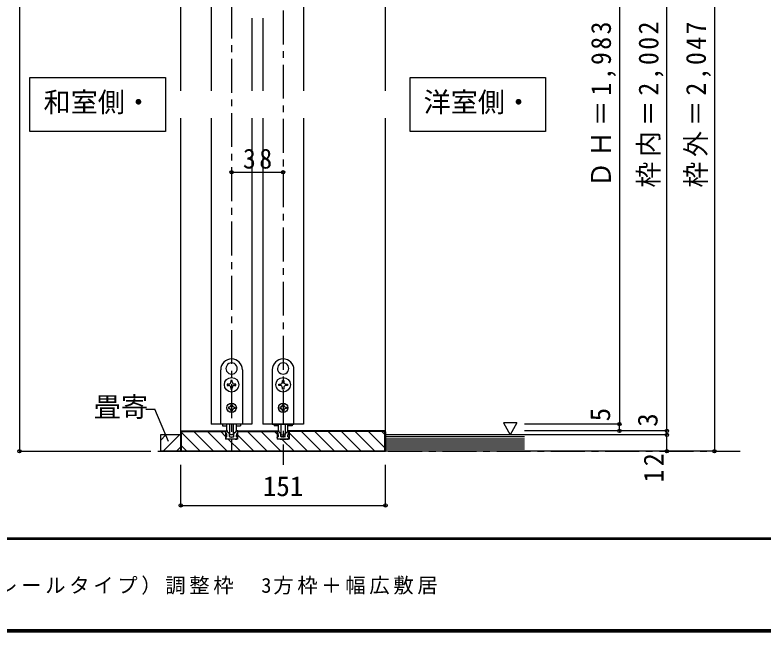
# Model space of a CAD drawing. Units: millimetres at full size, sheet at 1:5; details may follow other scales. Extents: x -973 to 977, y -701 to 696.
# Drawn here: x -568 to -16, y -701 to -246 of the extents above; entities that cross this region are included whole.
import ezdxf
from ezdxf.enums import TextEntityAlignment as Align

# ---------------------------------------------------------------- set-up
doc = ezdxf.new("R2010")
doc.units = ezdxf.units.MM
doc.header["$LTSCALE"] = 5
doc.header["$PDMODE"] = 32
doc.header["$PDSIZE"] = 2.5
doc.linetypes.add('CHAIN1', pattern=[8, 5, -1, 1, -1])
doc.linetypes.add('DASHED1', pattern=[1.8, 1.2, -0.6])
for name, color, linetype in [('0-1_通り芯', 4, 'CHAIN1'), ('0-3_仕上げ', 2, 'Continuous'), ('0-4_枠', 3, 'Continuous'), ('0-6_扉', 6, 'Continuous'), ('0-7_金物', 7, 'Continuous'), ('0-A_文字', 7, 'Continuous'), ('0-B_寸法', 7, 'Continuous'), ('0-C_ハッチ', 4, 'DASHED1'), ('F-1_枠', 6, 'Continuous'), ('F-A_文字', 7, 'Continuous')]:
    doc.layers.add(name, color=color, linetype=linetype)
doc.styles.add('ＭＳ ゴシック', font='')
doc.styles.get('ＭＳ ゴシック').set_extended_font_data('MS Gothic')

msp = doc.modelspace()

# ---------------------------------------------------------------- linework, layer by layer
at = {"layer": '0-1_通り芯'}
for p, q in [((-370.347, -2.5), (-370.347, -577.5)), ((-492.847, -567.5), (-33.347, -567.5))]:
    msp.add_line(p, q, dxfattribs=at)
at = {"layer": '0-3_仕上げ'}
for p, q in [((-445.847, -555.5), (-460.847, -555.5)), ((-460.847, -555.5), (-460.847, -567.5)), ((-445.847, -567.5), (-445.847, -555.5)), ((-294.847, -555.5), (-294.847, -567.5)), ((-192.347, -555.5), (-294.847, -555.5)), ((-460.847, -567.5), (-445.847, -567.5)), ((-192.347, -567.5), (-460.847, -567.5))]:
    msp.add_line(p, q, dxfattribs=at)
at = {"layer": '0-3_仕上げ', "color": 7}
for p, q in [((-192.347, -557), (-294.847, -557)), ((-192.347, -558.5), (-294.847, -558.5)), ((-192.347, -560), (-294.847, -560)), ((-192.347, -561.5), (-294.847, -561.5)), ((-192.347, -563), (-294.847, -563)), ((-192.347, -564.5), (-294.847, -564.5)), ((-192.347, -566), (-294.847, -566))]:
    msp.add_line(p, q, dxfattribs=at)
at = {"layer": '0-4_枠', "color": 4}
for p, q in [((-445.847, -301.826), (-445.847, -64.151)), ((-294.847, -301.826), (-294.847, -64.151)), ((-445.847, -555.5), (-445.847, -321.826)), ((-294.847, -555.5), (-294.847, -321.826))]:
    msp.add_line(p, q, dxfattribs=at)
at = {"layer": '0-4_枠'}
for p, q in [((-445.847, -553.207), (-445.14, -552.5)), ((-445.847, -553.207), (-445.847, -567.5)), ((-445.347, -553), (-412.747, -553)), ((-445.347, -567.5), (-445.347, -553)), ((-445.14, -552.5), (-412.747, -552.5)), ((-412.747, -552.5), (-412.747, -558.5)), ((-403.947, -552.5), (-374.747, -552.5)), ((-403.947, -552.5), (-403.947, -558.5)), ((-403.947, -553), (-374.747, -553)), ((-374.747, -552.5), (-374.747, -558.5)), ((-295.554, -552.5), (-365.947, -552.5)), ((-365.947, -552.5), (-365.947, -558.5)), ((-295.347, -553), (-365.947, -553)), ((-295.554, -552.5), (-294.847, -553.207)), ((-295.347, -567.5), (-295.347, -553)), ((-294.847, -553.207), (-294.847, -567.5)), ((-403.947, -558.5), (-412.747, -558.5)), ((-365.947, -558.5), (-374.747, -558.5)), ((-445.847, -567.5), (-294.847, -567.5))]:
    msp.add_line(p, q, dxfattribs=at)
at = {"layer": '0-6_扉'}
for p, q in [((-423.347, -108.151), (-423.347, -301.826)), ((-355.347, -108.151), (-355.347, -301.826)), ((-393.347, -248.151), (-393.347, -301.826)), ((-385.347, -248.151), (-385.347, -301.826)), ((-423.347, -321.826), (-423.347, -547.5)), ((-393.347, -321.826), (-393.347, -547.5)), ((-385.347, -321.826), (-385.347, -547.5)), ((-355.347, -321.826), (-355.347, -547.5)), ((-393.347, -547.5), (-423.347, -547.5)), ((-355.347, -547.5), (-385.347, -547.5))]:
    msp.add_line(p, q, dxfattribs=at)
at = {"layer": '0-7_金物'}
for p, q in [((-408.446, -502.351), (-408.347, -502.45)), ((-408.248, -502.351), (-408.347, -502.45)), ((-370.446, -502.351), (-370.347, -502.45)), ((-370.248, -502.351), (-370.347, -502.45)), ((-411.989, -508.489), (-411.854, -508.525)), ((-411.891, -508.66), (-411.854, -508.525)), ((-404.705, -508.489), (-404.84, -508.525)), ((-404.803, -508.66), (-404.84, -508.525)), ((-373.989, -508.489), (-373.854, -508.525)), ((-373.891, -508.66), (-373.854, -508.525)), ((-366.705, -508.489), (-366.84, -508.525)), ((-366.803, -508.66), (-366.84, -508.525)), ((-411.497, -518), (-411.497, -519)), ((-410.547, -518), (-411.497, -518)), ((-407.847, -516.3), (-407.847, -515.35)), ((-370.847, -516.3), (-370.847, -515.35)), ((-368.147, -518), (-367.197, -518)), ((-367.197, -518), (-367.197, -519)), ((-411.497, -519), (-410.547, -519)), ((-408.847, -520.7), (-408.847, -521.65)), ((-408.847, -521.65), (-407.847, -521.65)), ((-407.847, -521.65), (-407.847, -520.7)), ((-370.847, -521.65), (-370.847, -520.7)), ((-369.847, -521.65), (-370.847, -521.65)), ((-369.847, -520.7), (-369.847, -521.65)), ((-367.197, -519), (-368.147, -519)), ((-410.747, -535), (-410.747, -536)), ((-410.147, -535), (-410.747, -535)), ((-408.847, -533.1), (-408.847, -533.7)), ((-408.847, -533.1), (-407.847, -533.1)), ((-407.847, -533.1), (-407.847, -533.7)), ((-406.547, -535), (-405.947, -535)), ((-405.947, -535), (-405.947, -536)), ((-372.747, -535), (-372.747, -536)), ((-372.147, -535), (-372.747, -535)), ((-369.847, -533.1), (-370.847, -533.1)), ((-370.847, -533.1), (-370.847, -533.7)), ((-369.847, -533.1), (-369.847, -533.7)), ((-368.547, -535), (-367.947, -535)), ((-367.947, -535), (-367.947, -536)), ((-410.747, -536), (-410.147, -536)), ((-408.847, -537.3), (-408.847, -537.9)), ((-407.847, -537.9), (-408.847, -537.9)), ((-407.847, -537.3), (-407.847, -537.9)), ((-405.947, -536), (-406.547, -536)), ((-372.747, -536), (-372.147, -536)), ((-370.847, -537.3), (-370.847, -537.9)), ((-370.847, -537.9), (-369.847, -537.9)), ((-369.847, -537.3), (-369.847, -537.9)), ((-367.947, -536), (-368.547, -536)), ((-414.947, -547.5), (-414.947, -548.7)), ((-414.947, -548.7), (-411.815, -548.7)), ((-411.847, -551.921), (-411.847, -547.5)), ((-409.847, -547.5), (-409.847, -555.121)), ((-406.847, -555.121), (-406.847, -547.5)), ((-404.879, -548.7), (-401.747, -548.7)), ((-404.847, -551.921), (-404.847, -547.5)), ((-401.747, -547.5), (-401.747, -548.7)), ((-376.947, -547.5), (-376.947, -548.7)), ((-373.815, -548.7), (-376.947, -548.7)), ((-373.847, -551.921), (-373.847, -547.5)), ((-371.847, -555.121), (-371.847, -547.5)), ((-368.847, -547.5), (-368.847, -555.121)), ((-363.747, -548.7), (-366.879, -548.7)), ((-366.847, -551.921), (-366.847, -547.5)), ((-363.747, -547.5), (-363.747, -548.7)), ((-412.747, -553.046), (-413.293, -552.5)), ((-411.847, -557), (-412.447, -557)), ((-410.685, -553.912), (-411.95, -552.646)), ((-411.847, -557), (-411.847, -555.736)), ((-410.473, -554), (-410.147, -554)), ((-409.947, -556.7), (-409.947, -554.2)), ((-409.647, -557), (-408.647, -557)), ((-407.147, -555.421), (-409.547, -555.421)), ((-408.647, -557), (-408.347, -557.3)), ((-408.347, -557.3), (-408.047, -557)), ((-408.047, -557), (-407.047, -557)), ((-406.747, -556.7), (-406.747, -554.2)), ((-406.221, -554), (-406.547, -554)), ((-406.009, -553.912), (-404.743, -552.646)), ((-404.847, -557), (-404.847, -555.736)), ((-404.847, -557), (-404.247, -557)), ((-403.847, -552.5), (-404.39, -552.5)), ((-403.847, -553.5), (-403.847, -552.5)), ((-374.847, -552.5), (-374.304, -552.5)), ((-374.847, -553.5), (-374.847, -552.5)), ((-373.847, -557), (-374.447, -557)), ((-372.685, -553.912), (-373.95, -552.646)), ((-373.847, -557), (-373.847, -555.736)), ((-372.473, -554), (-372.147, -554)), ((-371.947, -556.7), (-371.947, -554.2)), ((-370.647, -557), (-371.647, -557)), ((-371.547, -555.421), (-369.147, -555.421)), ((-370.347, -557.3), (-370.647, -557)), ((-370.047, -557), (-370.347, -557.3)), ((-369.047, -557), (-370.047, -557)), ((-368.747, -556.7), (-368.747, -554.2)), ((-368.221, -554), (-368.547, -554)), ((-368.009, -553.912), (-366.743, -552.646)), ((-366.847, -557), (-366.847, -555.736)), ((-366.847, -557), (-366.247, -557)), ((-406.047, -558.5), (-410.647, -558.5)), ((-405.847, -558.3), (-406.047, -558.5)), ((-405.647, -558.5), (-405.847, -558.3)), ((-405.647, -558.5), (-404.547, -558.5)), ((-404.547, -558.5), (-404.061, -557.274)), ((-374.147, -558.5), (-374.633, -557.274)), ((-373.047, -558.5), (-374.147, -558.5)), ((-373.047, -558.5), (-372.847, -558.3)), ((-372.847, -558.3), (-372.647, -558.5)), ((-372.647, -558.5), (-368.047, -558.5))]:
    msp.add_line(p, q, dxfattribs=at)
for points in [[(-400.347, -507.5), (-400.347, -547.5), (-416.347, -547.5), (-416.347, -507.5)], [(-378.347, -507.5), (-378.347, -547.5), (-362.347, -547.5), (-362.347, -507.5)], [(-407.847, -515.35), (-408.847, -515.35), (-408.847, -516.3)], [(-406.147, -519), (-405.197, -519), (-405.197, -518), (-406.147, -518)], [(-372.547, -519), (-373.497, -519), (-373.497, -518), (-372.547, -518)], [(-370.847, -515.35), (-369.847, -515.35), (-369.847, -516.3)], [(-412.847, -553.5), (-412.847, -552.5), (-412.304, -552.5)], [(-365.847, -553.5), (-365.847, -552.5), (-366.39, -552.5)], [(-411.047, -558.5), (-412.147, -558.5), (-412.633, -557.274)], [(-411.047, -558.5), (-410.847, -558.3), (-410.647, -558.5)], [(-367.647, -558.5), (-367.847, -558.3), (-368.047, -558.5)], [(-367.647, -558.5), (-366.547, -558.5), (-366.061, -557.274)]]:
    msp.add_lwpolyline(points, dxfattribs=at)
for centre, radius in [((-408.347, -518.5), 5.35), ((-370.347, -518.5), 5.35), ((-408.347, -535.5), 3.5), ((-370.347, -535.5), 3.5)]:
    msp.add_circle(centre, radius, dxfattribs=at)
for centre, radius, start, end in [((-408.347, -507.5), 8, 0, 180), ((-370.347, -507.5), 8, 0, 180), ((-408.347, -506.5), 4.15, 91.3645, 208.6355), ((-408.347, -506.5), 4.15, 331.3645, 88.6355), ((-370.347, -506.5), 4.15, 91.3645, 208.6355), ((-370.347, -506.5), 4.15, 331.3645, 88.6355), ((-408.347, -506.5), 4.15, 211.3645, 328.6355), ((-370.347, -506.5), 4.15, 211.3645, 328.6355), ((-410.547, -516.3), 1.7, 270, 0), ((-406.147, -516.3), 1.7, 180, 270), ((-372.547, -516.3), 1.7, 270, 0), ((-368.147, -516.3), 1.7, 180, 270), ((-410.547, -520.7), 1.7, 0, 90), ((-406.147, -520.7), 1.7, 90, 180), ((-372.547, -520.7), 1.7, 0, 90), ((-368.147, -520.7), 1.7, 90, 180), ((-410.147, -533.7), 1.3, 270, 0), ((-406.547, -533.7), 1.3, 180, 270), ((-372.147, -533.7), 1.3, 270, 0), ((-368.547, -533.7), 1.3, 180, 270), ((-410.147, -537.3), 1.3, 0, 90), ((-406.547, -537.3), 1.3, 90, 180), ((-372.147, -537.3), 1.3, 0, 90), ((-368.547, -537.3), 1.3, 90, 180), ((-414.847, -555.736), 3, 0, 48.19), ((-412.447, -557.2), 0.2, 90, 201.616), ((-412.304, -553), 0.5, 45, 90), ((-409.847, -551.921), 2, 180, 264.78409), ((-410.473, -553.7), 0.3, 225, 270), ((-410.147, -554.2), 0.2, 0, 90), ((-410.047, -554.112), 0.2, 0, 84.78409), ((-409.647, -556.7), 0.3, 180, 270), ((-409.547, -555.121), 0.3, 180, 270), ((-407.147, -555.121), 0.3, 270, 0), ((-407.047, -556.7), 0.3, 270, 0), ((-406.647, -554.112), 0.2, 95.21591, 180), ((-406.547, -554.2), 0.2, 90, 180), ((-406.847, -551.921), 2, 275.21591, 0), ((-406.221, -553.7), 0.3, 270, 315), ((-401.847, -555.736), 3, 131.81, 180), ((-404.39, -553), 0.5, 90, 135), ((-404.247, -557.2), 0.2, 338.384, 90), ((-376.847, -555.736), 3, 0, 48.19), ((-374.447, -557.2), 0.2, 90, 201.616), ((-374.304, -553), 0.5, 45, 90), ((-371.847, -551.921), 2, 180, 264.78409), ((-372.473, -553.7), 0.3, 225, 270), ((-372.147, -554.2), 0.2, 360, 90), ((-372.047, -554.112), 0.2, 0, 84.78409), ((-371.647, -556.7), 0.3, 180, 270), ((-371.547, -555.121), 0.3, 180, 270), ((-369.147, -555.121), 0.3, 270, 0), ((-369.047, -556.7), 0.3, 270, 360), ((-368.647, -554.112), 0.2, 95.21591, 180), ((-368.547, -554.2), 0.2, 90, 180), ((-368.847, -551.921), 2, 275.21591, 0), ((-368.221, -553.7), 0.3, 270, 315), ((-363.847, -555.736), 3, 131.81, 180), ((-366.39, -553), 0.5, 90, 135), ((-366.247, -557.2), 0.2, 338.384, 90)]:
    msp.add_arc(centre, radius, start, end, dxfattribs=at)
at = {"layer": '0-A_文字'}
for p, q in [((-557.012, -331.826), (-557.012, -291.826)), ((-557.012, -291.826), (-457.012, -291.826)), ((-457.012, -291.826), (-457.012, -331.826)), ((-276.762, -331.826), (-276.762, -291.826)), ((-276.762, -291.826), (-176.762, -291.826)), ((-176.762, -291.826), (-176.762, -331.826)), ((-457.012, -331.826), (-557.012, -331.826)), ((-176.762, -331.826), (-276.762, -331.826)), ((-471.527, -536.518), (-464.933, -536.518)), ((-454.97, -560.24), (-464.933, -536.518)), ((-197.911, -546.686), (-202.911, -555.347))]:
    msp.add_line(p, q, dxfattribs=at)
msp.add_lwpolyline([(-197.911, -546.686), (-207.911, -546.686), (-202.911, -555.347)], dxfattribs=at)
at = {"layer": '0-B_寸法', "color": 4}
for p, q in [((-564.847, -56.151), (-564.847, -567.5)), ((-87.347, -552.5), (-87.347, -64.151)), ((-52.347, -64.151), (-52.347, -567.5)), ((-122.347, -94.151), (-122.347, -547.5)), ((-408.347, -361.826), (-370.347, -361.826)), ((-122.347, -547.5), (-192.347, -547.5)), ((-122.347, -552.5), (-122.347, -547.5)), ((-87.347, -552.5), (-192.347, -552.5)), ((-122.347, -552.5), (-192.347, -552.5)), ((-87.347, -555.5), (-192.347, -555.5)), ((-87.347, -555.5), (-87.347, -552.5)), ((-87.347, -567.5), (-87.347, -555.5)), ((-564.847, -567.5), (-492.847, -567.5)), ((-52.347, -567.5), (-192.347, -567.5)), ((-445.847, -607.5), (-445.847, -577.5)), ((-294.847, -607.5), (-294.847, -577.5)), ((-445.847, -607.5), (-294.847, -607.5))]:
    msp.add_line(p, q, dxfattribs=at)
at = {"layer": '0-B_寸法', "color": 4, "linetype": 'CHAIN1'}
msp.add_line((-408.347, -78.151), (-408.347, -567.5), dxfattribs=at)
at = {"layer": '0-B_寸法'}
for p in [(-408.347, -361.826), (-370.347, -361.826), (-122.347, -547.5), (-122.347, -552.5), (-87.347, -552.5), (-87.347, -555.5), (-564.847, -567.5), (-87.347, -567.5), (-52.347, -567.5), (-445.847, -607.5), (-294.847, -607.5)]:
    msp.add_point(p, dxfattribs=at)
at = {"layer": '0-C_ハッチ', "linetype": 'Continuous'}
for p, q in [((-460.847, -559.584), (-456.764, -555.5)), ((-458.864, -567.5), (-446.864, -555.5)), ((-431.498, -567.5), (-445.347, -553.651)), ((-421.598, -567.5), (-436.098, -553)), ((-411.699, -567.5), (-426.199, -553)), ((-412.747, -556.552), (-416.299, -553)), ((-391.9, -567.5), (-403.947, -555.453)), ((-382, -567.5), (-396.5, -553)), ((-372.101, -567.5), (-386.601, -553)), ((-374.747, -554.954), (-376.701, -553)), ((-352.302, -567.5), (-365.947, -553.855)), ((-342.402, -567.5), (-356.902, -553)), ((-332.503, -567.5), (-347.003, -553)), ((-322.603, -567.5), (-337.103, -553)), ((-312.704, -567.5), (-327.204, -553)), ((-302.804, -567.5), (-317.304, -553)), ((-295.347, -565.058), (-307.405, -553)), ((-295.347, -555.158), (-297.505, -553)), ((-401.799, -567.5), (-410.799, -558.5)), ((-362.201, -567.5), (-371.201, -558.5)), ((-448.965, -567.5), (-445.847, -564.382)), ((-441.397, -567.5), (-445.347, -563.55))]:
    msp.add_line(p, q, dxfattribs=at)
at = {"layer": 'F-1_枠'}
for p, q in [((976.653, -631.667), (-973.347, -631.667)), ((976.653, -632.5), (-973.347, -632.5)), ((976.653, -699.167), (-973.347, -699.167)), ((976.653, -700), (-973.347, -700)), ((976.653, -700.833), (-973.347, -700.833))]:
    msp.add_line(p, q, dxfattribs=at)

# ---------------------------------------------------------------- texts
at = {"layer": '0-A_文字', "style": 'ＭＳ ゴシック'}
for s, p in [('和室側・', (-547.012, -321.826)), ('洋室側・', (-266.762, -321.826)), ('畳寄', (-509.933, -546.518))]:
    msp.add_text(s, height=14.66, dxfattribs=at).set_placement(p, align=Align.BOTTOM_LEFT)
at = {"layer": '0-B_寸法', "style": 'ＭＳ ゴシック'}
for s, p in [('5', (-124.847, -545.5)), ('3', (-89.847, -549.5))]:
    msp.add_text(s, height=14.66, rotation=90, dxfattribs=at).set_placement(p, align=Align.BOTTOM_LEFT)
msp.add_text('151', height=14.66, dxfattribs=at).set_placement((-385.347, -605), align=Align.BOTTOM_LEFT)
at = {"layer": '0-B_寸法', "char_height": 14.66, "attachment_point": 7, "rotation": 90, "style": 'ＭＳ ゴシック'}
for s, insert in [('\\T1.19;\\W0.95;ＤＨ＝1,983', (-124.847, -373.076)), ('\\T1.19;\\W0.95;枠内＝2,002', (-89.847, -373.076)), ('\\T1.19;\\W0.95;枠外＝2,047', (-54.847, -373.076)), ('\\T1.27;\\W0.95;12', (-89.847, -590.544))]:
    msp.add_mtext(s, dxfattribs=dict(at, insert=insert))
at = {"layer": '0-B_寸法', "insert": (-399.972, -359.326), "char_height": 14.66, "attachment_point": 7, "style": 'ＭＳ ゴシック'}
msp.add_mtext('\\T1.27;\\W0.95;38', dxfattribs=at)
at = {"layer": 'F-A_文字', "insert": (-846.68, -673.333), "char_height": 11, "attachment_point": 7, "style": 'ＭＳ ゴシック'}
msp.add_mtext('\\T1.18;ドレタス\u3000H20\\~２枚引き込み戸（レールタイプ）調整枠\u30003方枠＋幅広敷居', dxfattribs=at)

doc.saveas('drawing.dxf')
